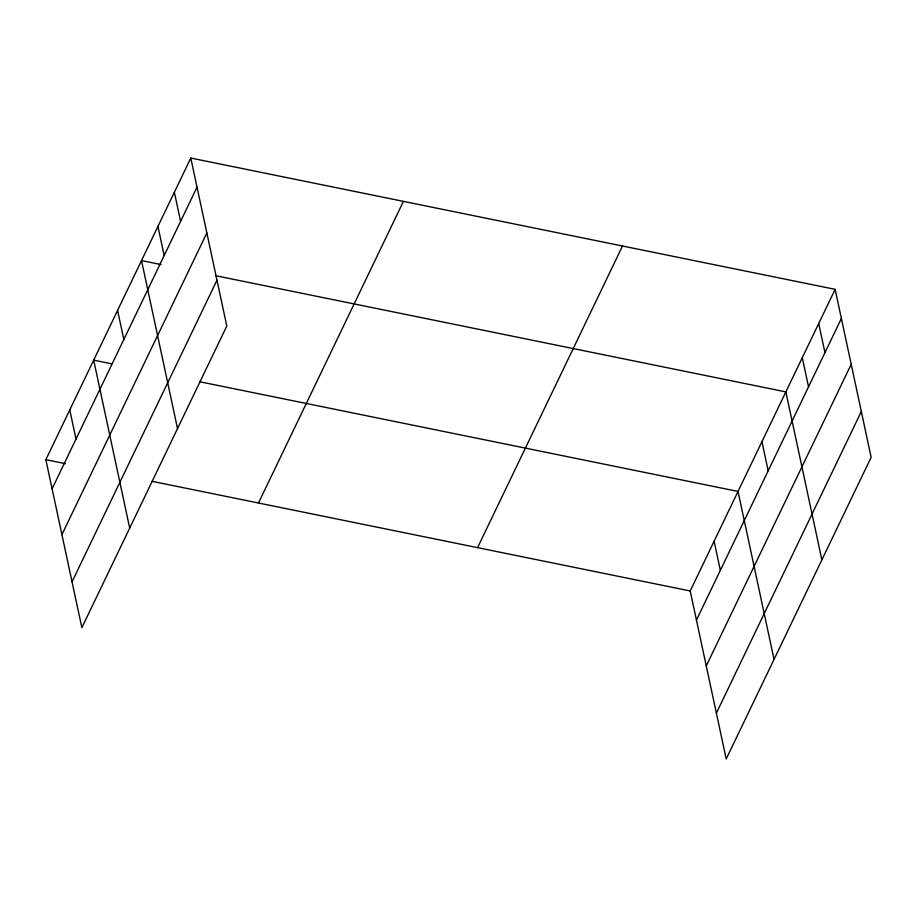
<?xml version="1.0" encoding="UTF-8"?>
<svg xmlns="http://www.w3.org/2000/svg" width="917" height="917" viewBox="0 0 917 917"><rect width="100%" height="100%" fill="white"/><g stroke="black" fill="none" stroke-linecap="round" stroke-linejoin="round"><path stroke-width="1.38" d="M190.793 158.045L226.797 326.028L81.865 627.664L45.85 459.681L190.793 158.045L835.135 289.336L871.15 457.319L726.207 758.955L690.203 590.972L835.135 289.336M52.097 488.795L197.029 187.171M61.92 534.622L206.852 232.987M72.042 581.837L216.974 280.201M258.479 502.997L403.423 201.373M477.562 547.644L622.505 246.02M696.439 620.087L841.382 318.463M706.262 665.914L851.205 364.29M716.383 713.128L861.327 411.504M161.094 264.589L141.516 260.6L177.52 428.583M215.655 275.708L785.858 391.891L821.873 559.874M111.863 363.843L93.683 360.14L129.698 528.123M199.998 381.804L738.025 491.432L774.04 659.415M45.85 459.681L65.439 463.67M152.165 481.345L690.203 590.972M818.709 323.529L824.956 352.644M802.283 357.71L808.53 386.836M761.947 441.662L768.182 470.788M714.114 541.202L720.361 570.328M174.368 192.226L180.603 221.352M157.942 226.419L164.177 255.534M117.594 310.37L123.841 339.485M69.761 409.91L76.008 439.025"/></g></svg>
